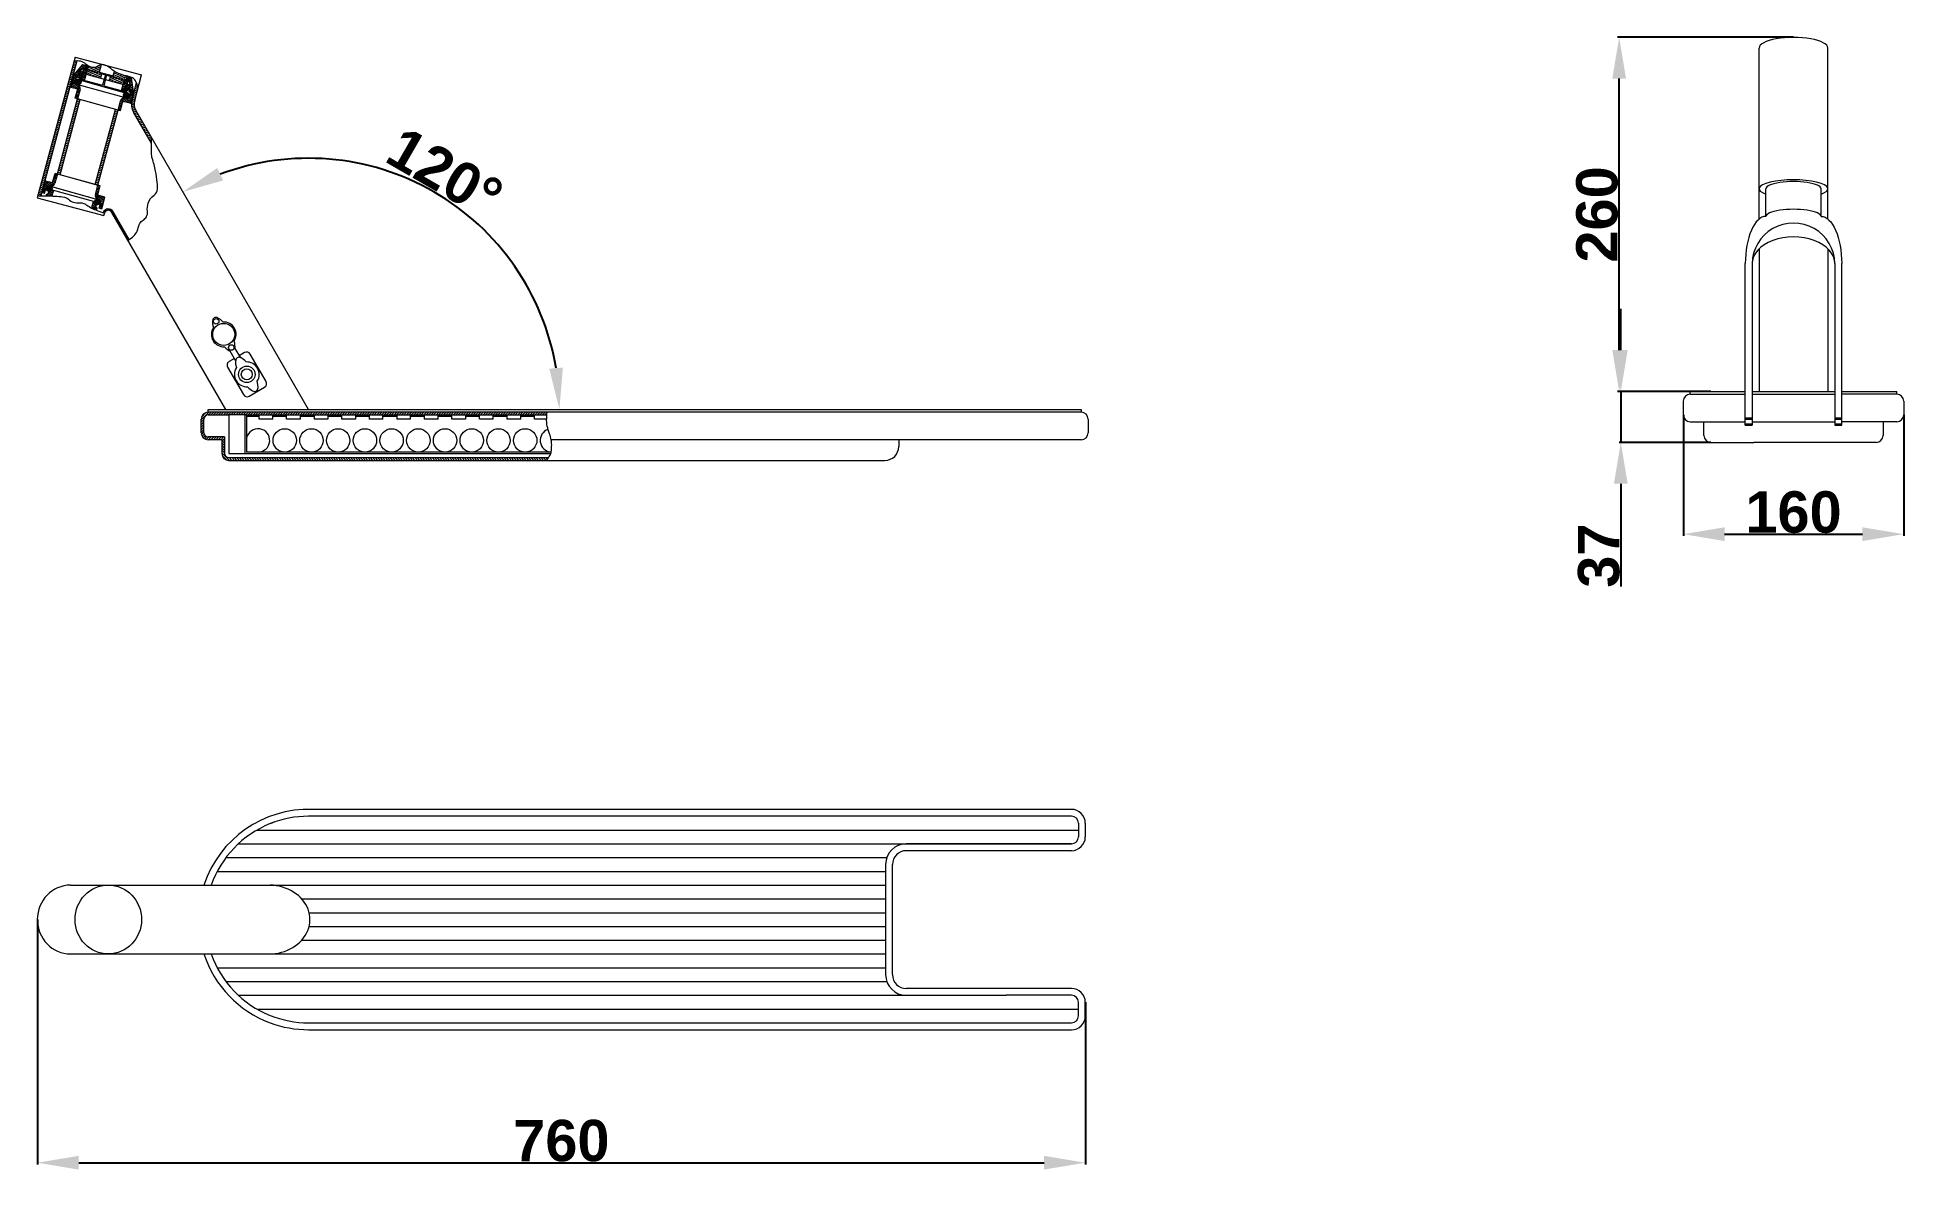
# Model space of a CAD drawing. Header units: millimetres. Extents: x 892 to 2247, y 607 to 1429.
import ezdxf

# ---------------------------------------------------------------- set-up
doc = ezdxf.new("R2010")
doc.units = ezdxf.units.MM
doc.layers.add('01_Contornos', color=7, linetype='Continuous', lineweight=20)
doc.layers.add('04_Cotas', color=3, linetype='Continuous', lineweight=18)
doc.styles.add('EstiloCota', font='arialbd.ttf')
doc.dimstyles.new('CotasUNE', dxfattribs={"dimtxt": 10, "dimasz": 8, "dimexe": 1.25, "dimexo": 0, "dimtad": 1, "dimtxsty": 'EstiloCota', "dimcen": 2.5, "dimclrd": 256, "dimclrt": 256, "dimadec": 0, "dimazin": 0, "dimtfac": 1, "dimtmove": 0, "dimatfit": 3, "dimfxl": 1, "dimarcsym": 0})

# ---------------------------------------------------------------- blocks, each defined once
blk = doc.blocks.new('*D3')
at = {"layer": '04_Cotas', "color": 0, "lineweight": -2, "transparency": 16777216}
for p, q in [((2087.1, 1155.3), (2087.1, 1067.4)), ((2247.1, 1155.3), (2247.1, 1067.4))]:
    blk.add_line(p, q, dxfattribs=at)
at = {"layer": '04_Cotas', "lineweight": -2, "transparency": 16777216}
blk.add_line((2117.1, 1068.7), (2217.1, 1068.7), dxfattribs=at)
at = {"layer": '04_Cotas', "transparency": 16777216}
for points in [[(2117.1, 1073.7), (2117.1, 1063.7), (2087.1, 1068.7)], [(2217.1, 1073.7), (2217.1, 1063.7), (2247.1, 1068.7)]]:
    blk.add_solid(points, dxfattribs=at)
at = {"layer": 'Defpoints', "color": 0}
for p in [(2087.1, 1155.3), (2247.1, 1155.3), (2247.1, 1068.7)]:
    blk.add_point(p, dxfattribs=at)
at = {"layer": '04_Cotas', "transparency": 16777216, "insert": (2167.1, 1084.6), "char_height": 30, "attachment_point": 5, "style": 'EstiloCota'}
blk.add_mtext('160', dxfattribs=at)
blk = doc.blocks.new('*D4')
at = {"layer": '04_Cotas', "lineweight": -2, "transparency": 16777216}
for p, q in [((2041.7, 1202.3), (2041.7, 1232.3)), ((2041.7, 1172.3), (2041.7, 1135.3)), ((2041.7, 1105.3), (2041.7, 1030.8))]:
    blk.add_line(p, q, dxfattribs=at)
at = {"layer": '04_Cotas', "color": 0, "lineweight": -2, "transparency": 16777216}
for p, q in [((2107.1, 1172.3), (2040.5, 1172.3)), ((2107.1, 1135.3), (2040.5, 1135.3))]:
    blk.add_line(p, q, dxfattribs=at)
at = {"layer": '04_Cotas', "transparency": 16777216}
for points in [[(2036.7, 1202.3), (2046.7, 1202.3), (2041.7, 1172.3)], [(2036.7, 1105.3), (2046.7, 1105.3), (2041.7, 1135.3)]]:
    blk.add_solid(points, dxfattribs=at)
at = {"layer": 'Defpoints', "color": 0}
for p in [(2041.7, 1172.3), (2107.1, 1172.3), (2107.1, 1135.3)]:
    blk.add_point(p, dxfattribs=at)
at = {"layer": '04_Cotas', "transparency": 16777216, "insert": (2025.8, 1053.1), "char_height": 30, "attachment_point": 5, "rotation": 90, "style": 'EstiloCota'}
blk.add_mtext('37', dxfattribs=at)
blk = doc.blocks.new('*D5')
at = {"layer": '04_Cotas', "color": 0, "lineweight": -2, "transparency": 16777216}
for p, q in [((2167.1, 1429.4), (2039.2, 1429.4)), ((2107.1, 1172.3), (2039.2, 1172.3))]:
    blk.add_line(p, q, dxfattribs=at)
at = {"layer": '04_Cotas', "lineweight": -2, "transparency": 16777216}
blk.add_line((2040.5, 1202.3), (2040.5, 1399.4), dxfattribs=at)
at = {"layer": '04_Cotas', "transparency": 16777216}
for points in [[(2035.5, 1399.4), (2045.5, 1399.4), (2040.5, 1429.4)], [(2035.5, 1202.3), (2045.5, 1202.3), (2040.5, 1172.3)]]:
    blk.add_solid(points, dxfattribs=at)
at = {"layer": 'Defpoints', "color": 0}
for p in [(2040.5, 1429.4), (2167.1, 1429.4), (2107.1, 1172.3)]:
    blk.add_point(p, dxfattribs=at)
at = {"layer": '04_Cotas', "transparency": 16777216, "insert": (2024.5, 1300.8), "char_height": 30, "attachment_point": 5, "rotation": 90, "style": 'EstiloCota'}
blk.add_mtext('260', dxfattribs=at)
blk = doc.blocks.new('*D6')
at = {"layer": '04_Cotas', "color": 0, "lineweight": -2, "transparency": 16777216}
for p, q in [((891.9, 788.9), (891.9, 611.1)), ((1652.9, 728.9), (1652.9, 611.1))]:
    blk.add_line(p, q, dxfattribs=at)
at = {"layer": '04_Cotas', "lineweight": -2, "transparency": 16777216}
blk.add_line((921.9, 612.4), (1622.9, 612.4), dxfattribs=at)
at = {"layer": '04_Cotas', "transparency": 16777216}
for points in [[(921.9, 617.4), (921.9, 607.4), (891.9, 612.4)], [(1622.9, 617.4), (1622.9, 607.4), (1652.9, 612.4)]]:
    blk.add_solid(points, dxfattribs=at)
at = {"layer": 'Defpoints', "color": 0}
for p in [(891.9, 788.9), (1652.9, 728.9), (1652.9, 612.4)]:
    blk.add_point(p, dxfattribs=at)
at = {"layer": '04_Cotas', "transparency": 16777216, "insert": (1272.4, 628.3), "char_height": 30, "attachment_point": 5, "style": 'EstiloCota'}
blk.add_mtext('760', dxfattribs=at)
blk = doc.blocks.new('*D7')
at = {"layer": '04_Cotas', "lineweight": -2, "transparency": 16777216}
blk.add_arc((1088.7, 1159.3), 182.3, 9.438, 110.562, dxfattribs=at)
at = {"layer": '04_Cotas', "transparency": 16777216}
for points in [[(1026.8, 1325.5), (1022.5, 1334.5), (997.5, 1317.2)], [(1273.5, 1189.6), (1263.6, 1188.8), (1271, 1159.3)]]:
    blk.add_solid(points, dxfattribs=at)
at = {"layer": 'Defpoints', "color": 0}
for p in [(963.6, 1376), (1228.4, 1276.5), (1015.8, 1159.3), (1088.7, 1159.3), (1649.8, 1159.3)]:
    blk.add_point(p, dxfattribs=at)
at = {"layer": '04_Cotas', "transparency": 16777216, "insert": (1187.8, 1331), "char_height": 30, "attachment_point": 5, "rotation": 330, "style": 'EstiloCota'}
blk.add_mtext('120°', dxfattribs=at)

msp = doc.modelspace()

# ---------------------------------------------------------------- hatches: boundary and pattern name
at = {"layer": '01_Contornos'}
h = msp.add_hatch(dxfattribs=at)
h.set_pattern_fill('ANSI31', color=256, scale=0.4, angle=290)
h.set_pattern_definition([(335, (618.6292, 209.0503), (0.5367252, 1.1510109), [])])
h.paths.add_polyline_path([(962.562, 1383.572), (965.051, 1392.859, 0.05418164), (963.912, 1396.336), (960.631, 1384.09, 0.19891237), (961.829, 1374.984), (974.815, 1352.493), (974.815, 1356.493), (963.561, 1375.984, -0.19891237)])
edge = h.paths.add_edge_path()
edge.add_arc((894.261, 1316.88), 2.746, 227.047236, 241.471935)
edge.add_arc((893.326, 1315.161), 0.789, 241.471935, 268.559799)
edge.add_arc((893.506, 1322.311), 7.942, 268.559799, 270.524002)
edge.add_arc((894.127, 1254.383), 59.989, 89.809355, 90.524002, ccw=False)
edge.add_line((894.327, 1314.372), (920.544, 1412.216))
edge.add_arc((921.132, 1395.231), 16.996, 91.983003, 99.190094)
edge.add_line((918.418, 1412.008), (892.39, 1314.87))
edge = h.paths.add_edge_path()
edge.add_arc((955.594, 1357.498), 57.532, 253.552464, 255.002507)
edge.add_arc((943.494, 1300.818), 3, 30, 158.33859, ccw=False)
edge.add_line((946.092, 1302.318), (957.773, 1282.088))
edge.add_arc((948.153, 1299.05), 19.5, 299.558966, 302.498038)
edge.add_line((958.63, 1282.603), (946.958, 1302.818))
edge.add_arc((943.494, 1300.818), 4, 30, 159.744842)
edge.add_line((939.742, 1302.203), (939.305, 1302.32))
at = {"layer": '01_Contornos', "ltscale": 0.2}
h = msp.add_hatch(dxfattribs=at)
h.set_pattern_fill('_USER', color=256, angle=29.593585, pattern_type=0)
h.set_pattern_definition([(29.59359, (-56.3417, 967.4476), (-0.4938445, 0.8695502), [])])
h.paths.add_polyline_path([(918.383, 1402.05), (920.311, 1401.518), (920.046, 1400.554), (921.01, 1400.289), (921.275, 1401.253, -0.17332664), (925.46, 1407.36), (927.473, 1406.806), (928.005, 1408.734), (924.63, 1409.664)])
h.paths.add_polyline_path([(960.301, 1399.834), (956.927, 1400.764), (956.395, 1398.836), (958.408, 1398.281, -0.17332664), (958.874, 1390.892), (958.608, 1389.928), (959.572, 1389.662), (959.838, 1390.626), (961.766, 1390.095)])
h = msp.add_hatch(dxfattribs=at)
h.set_pattern_fill('_USER', color=256, angle=29.593585, pattern_type=0)
h.set_pattern_definition([(29.59359, (-180.3165, 1345.9811), (-0.4938445, 0.8695502), [])])
h.paths.add_polyline_path([(924.674, 1398.525), (926.12, 1398.126), (928.245, 1405.839), (925.353, 1406.636)])
h.paths.add_polyline_path([(958.132, 1397.603), (955.239, 1398.4), (953.114, 1390.688), (954.56, 1390.289)])
at = {"layer": '01_Contornos'}
h = msp.add_hatch(dxfattribs=at)
h.set_pattern_fill('ANSI31', color=256, scale=0.4, angle=135)
h.set_pattern_definition([(165, (914.4133, 1416.3814), (-0.3287, -1.226726), [])])
h.paths.add_polyline_path([(933.991, 1322.614), (935.919, 1322.083), (950.526, 1376.596), (948.598, 1377.127)])
h.paths.add_polyline_path([(923.05, 1384.167), (921.122, 1384.699), (906.515, 1330.186), (908.443, 1329.654)])
h = msp.add_hatch(dxfattribs=at)
h.set_pattern_fill('ANSI31', color=256, scale=0.4)
h.set_pattern_definition([(45, (-56.8746, -320.0918), (-0.8980256, 0.8980256), [])])
h.paths.add_polyline_path([(1015.839, 1155.265), (1030.839, 1155.265), (1042.839, 1155.265), (1261.915, 1155.265, -0.01139759), (1262.15, 1157.265), (1015.839, 1157.265, 0.41421356), (1010.839, 1152.265), (1010.839, 1142.265, 0.41421356), (1015.839, 1137.265), (1025.839, 1137.265), (1027.839, 1137.265), (1027.839, 1139.265), (1015.839, 1139.265, -0.41421356), (1012.839, 1142.265), (1012.839, 1152.265, -0.41421356)])
h = msp.add_hatch(dxfattribs=at)
h.set_pattern_fill('ANSI31', color=256, scale=0.4, angle=90)
h.set_pattern_definition([(135, (-56.8746, -320.0918), (-0.8980256, -0.8980256), [])])
h.paths.add_polyline_path([(1030.839, 1122.265), (1261.587, 1122.265, 0.0318888), (1263.162, 1124.265), (1030.839, 1124.265, -0.41421356), (1027.839, 1127.265), (1027.839, 1137.265), (1025.839, 1137.265), (1025.839, 1127.265, 0.41421356)])

# ---------------------------------------------------------------- linework, layer by layer
for p, q in [((919.243, 1415.087), (891.877, 1312.958)), ((919.243, 1415.087), (891.877, 1312.958)), ((920.544, 1412.216), (894.327, 1314.372)), ((919.243, 1415.087), (967.539, 1402.146)), ((924.63, 1409.664), (928.97, 1408.468)), ((927.042, 1408.999), (927.282, 1409.872)), ((927.122, 1409.292), (927.665, 1409.517)), ((2142.087, 1297.419), (2142.087, 1421.617)), ((2192.087, 1297.419), (2192.087, 1421.617)), ((918.383, 1402.05), (920.311, 1401.518)), ((920.311, 1401.518), (919.249, 1397.662)), ((920.545, 1395.45), (919.671, 1396.99)), ((921.462, 1395.121), (919.858, 1397.946)), ((923.001, 1399.74), (920.046, 1400.554)), ((922.16, 1395.178), (920.265, 1398.516)), ((922.742, 1395.438), (920.786, 1398.883)), ((921.01, 1400.289), (921.275, 1401.253)), ((923.221, 1395.881), (921.412, 1399.068)), ((923.025, 1404.792), (921.962, 1400.936)), ((921.962, 1400.936), (922.685, 1400.737)), ((923.564, 1396.562), (922.173, 1399.013)), ((922.314, 1398.99), (923.525, 1398.656)), ((922.685, 1400.737), (922.536, 1400.193)), ((923.025, 1404.792), (925.145, 1404.208)), ((955.281, 1389.161), (923.467, 1397.928)), ((924.471, 1404.394), (924.552, 1397.629)), ((924.674, 1398.525), (925.353, 1406.636)), ((924.674, 1398.525), (939.135, 1394.54)), ((925.353, 1406.636), (941.26, 1402.252)), ((925.46, 1407.36), (928.439, 1406.54)), ((926.12, 1398.126), (928.245, 1405.839)), ((927.376, 1402.683), (928.97, 1408.468)), ((927.376, 1402.683), (954.37, 1395.245)), ((927.613, 1402.618), (937.577, 1406.764)), ((927.753, 1404.052), (938.005, 1408.318)), ((928.181, 1405.606), (932.627, 1407.455)), ((928.609, 1407.159), (930.39, 1407.9)), ((928.656, 1408.554), (928.854, 1408.637)), ((929.602, 1402.07), (937.149, 1405.21)), ((931.59, 1401.522), (937.589, 1404.018)), ((933.579, 1400.974), (938.635, 1403.078)), ((935.568, 1400.426), (938.207, 1401.524)), ((937.557, 1399.878), (937.779, 1399.971)), ((938.802, 1403.684), (937.74, 1399.827)), ((941.26, 1402.252), (939.135, 1394.54)), ((942.224, 1401.987), (940.099, 1394.274)), ((942.224, 1401.987), (958.132, 1397.603)), ((945.069, 1401.957), (944.006, 1398.101)), ((944.11, 1398.478), (953.18, 1402.253)), ((944.538, 1400.032), (951.433, 1402.901)), ((944.967, 1401.586), (945.544, 1401.826)), ((945.511, 1397.686), (955.146, 1401.695)), ((947.31, 1402.561), (949.856, 1403.621)), ((947.5, 1397.138), (955.849, 1400.612)), ((947.738, 1404.115), (948.422, 1404.399)), ((949.489, 1396.59), (955.421, 1399.058)), ((951.477, 1396.042), (954.993, 1397.505)), ((953.114, 1390.688), (955.239, 1398.4)), ((953.466, 1395.494), (954.564, 1395.951)), ((954.37, 1395.245), (955.964, 1401.029)), ((954.56, 1390.289), (958.132, 1397.603)), ((955.431, 1399.101), (958.408, 1398.281)), ((955.964, 1401.029), (960.301, 1399.834)), ((956.498, 1400.882), (957.34, 1401.232)), ((957.892, 1400.498), (958.043, 1401.048)), ((960.631, 1384.09), (963.912, 1396.336)), ((962.562, 1383.572), (967.539, 1402.146)), ((962.562, 1383.572), (967.539, 1402.146)), ((906.515, 1330.186), (921.122, 1384.699)), ((908.447, 1329.668), (923.054, 1384.181)), ((919.435, 1385.163), (921.294, 1391.912)), ((952.213, 1376.131), (919.435, 1385.163)), ((950.526, 1376.596), (921.122, 1384.699)), ((921.251, 1395.133), (955.744, 1385.623)), ((940.099, 1394.274), (954.56, 1390.289)), ((950.526, 1376.596), (952.386, 1383.344)), ((952.213, 1376.131), (954.073, 1382.879)), ((957.731, 1395.228), (954.197, 1389.46)), ((955.995, 1385.573), (954.527, 1388.158)), ((954.89, 1386.232), (954.527, 1386.872)), ((956.734, 1385.557), (954.892, 1388.801)), ((957.345, 1385.767), (955.385, 1389.218)), ((956.807, 1389.479), (955.591, 1389.805)), ((957.853, 1386.158), (955.982, 1389.454)), ((958.241, 1386.761), (956.698, 1389.478)), ((957.731, 1395.228), (957.06, 1395.408)), ((957.392, 1391.173), (957.242, 1390.63)), ((958.115, 1390.974), (957.392, 1391.173)), ((958.365, 1387.829), (957.679, 1389.037)), ((959.177, 1394.83), (957.731, 1395.228)), ((959.177, 1394.83), (958.115, 1390.974)), ((958.608, 1389.928), (958.874, 1390.892)), ((958.608, 1389.928), (959.572, 1389.662)), ((959.838, 1390.626), (958.775, 1386.77)), ((959.838, 1390.626), (961.766, 1390.095)), ((933.987, 1322.6), (948.594, 1377.113)), ((935.919, 1322.083), (950.526, 1376.596)), ((974.815, 1352.493), (961.829, 1374.984)), ((1088.684, 1159.265), (963.561, 1375.984)), ((906.515, 1330.186), (904.656, 1323.437)), ((937.606, 1321.618), (904.828, 1330.651)), ((906.515, 1330.186), (935.919, 1322.083)), ((895.275, 1316.687), (897.613, 1325.17)), ((895.275, 1316.687), (897.203, 1316.155)), ((897.203, 1316.155), (898.266, 1320.012)), ((898.292, 1314.324), (898.66, 1315.657)), ((899.591, 1317.697), (898.717, 1319.236)), ((900.507, 1317.368), (898.904, 1320.192)), ((901.206, 1317.425), (899.31, 1320.763)), ((899.624, 1315.391), (900.155, 1317.319)), ((901.788, 1317.685), (899.832, 1321.13)), ((900.772, 1317.249), (900.297, 1317.38)), ((902.267, 1318.127), (900.458, 1321.314)), ((902.61, 1318.809), (901.219, 1321.26)), ((901.36, 1321.236), (935.853, 1311.726)), ((902.614, 1318.716), (933.464, 1310.215)), ((2147.087, 1299.379), (2147.087, 1319.487)), ((2187.087, 1299.379), (2187.087, 1319.487)), ((891.877, 1312.958), (940.174, 1300.017)), ((891.877, 1312.958), (940.174, 1300.017)), ((935.04, 1307.82), (933.573, 1310.405)), ((933.936, 1308.479), (933.573, 1309.119)), ((935.779, 1307.804), (933.938, 1311.047)), ((934.79, 1307.869), (934.31, 1308.002)), ((934.33, 1305.827), (934.861, 1307.755)), ((936.391, 1308.014), (934.431, 1311.465)), ((934.822, 1303.849), (935.294, 1305.561)), ((936.899, 1308.404), (935.027, 1311.701)), ((937.287, 1309.008), (935.744, 1311.725)), ((937.411, 1310.075), (936.725, 1311.284)), ((936.73, 1305.263), (937.793, 1309.119)), ((938.66, 1304.74), (936.73, 1305.263)), ((938.66, 1304.74), (940.996, 1313.215)), ((939.305, 1302.32), (939.742, 1302.203)), ((940.174, 1300.017), (940.597, 1301.595)), ((940.174, 1300.017), (940.597, 1301.595)), ((1028.684, 1159.265), (946.092, 1302.318)), ((958.63, 1282.603), (946.958, 1302.818)), ((2142.087, 1275.865), (2142.087, 1172.265)), ((2192.087, 1275.865), (2192.087, 1172.265)), ((2132.087, 1147.733), (2132.087, 1265.101)), ((2137.087, 1265.101), (2137.087, 1147.733)), ((2197.087, 1265.101), (2197.087, 1147.733)), ((2202.087, 1147.733), (2202.087, 1265.101)), ((1035.014, 1196.263), (1031.117, 1194.013)), ((1035.849, 1194.817), (1031.93, 1201.605)), ((1035.394, 1203.605), (1039.313, 1196.817)), ((1042.376, 1200.513), (1038.478, 1198.263)), ((1057.974, 1179.496), (1046.474, 1199.415)), ((1030.019, 1189.915), (1041.519, 1169.996)), ((1045.617, 1168.898), (1056.876, 1175.398)), ((2092.087, 1172.265), (2132.087, 1172.265)), ((2092.087, 1170.265), (2092.087, 1172.265)), ((2092.087, 1170.265), (2132.087, 1170.265)), ((2137.087, 1172.265), (2197.087, 1172.265)), ((2137.087, 1170.265), (2197.087, 1170.265)), ((2202.087, 1172.265), (2242.087, 1172.265)), ((2242.087, 1170.265), (2202.087, 1170.265)), ((2242.087, 1170.265), (2242.087, 1172.265)), ((1010.839, 1142.265), (1010.839, 1152.265)), ((1012.839, 1142.265), (1012.839, 1152.265)), ((1015.839, 1159.265), (1649.839, 1159.265)), ((1015.839, 1157.265), (1015.839, 1159.265)), ((1649.839, 1157.265), (1015.839, 1157.265)), ((1015.839, 1155.265), (1030.839, 1155.265)), ((1042.839, 1155.265), (1030.839, 1155.265)), ((1030.839, 1155.265), (1030.839, 1127.265)), ((1042.839, 1127.265), (1042.839, 1155.265)), ((1042.839, 1155.265), (1261.915, 1155.265)), ((1043.839, 1155.265), (1043.839, 1128.265)), ((1043.839, 1154.265), (1052.872, 1154.265)), ((1052.872, 1152.265), (1052.872, 1155.265)), ((1062.872, 1152.265), (1052.872, 1152.265)), ((1062.872, 1152.265), (1062.872, 1155.265)), ((1062.872, 1154.265), (1072.872, 1154.265)), ((1072.872, 1152.265), (1072.872, 1155.265)), ((1082.872, 1152.265), (1072.872, 1152.265)), ((1082.872, 1152.265), (1082.872, 1155.265)), ((1082.872, 1154.265), (1092.872, 1154.265)), ((1092.872, 1155.265), (1092.872, 1152.265)), ((1102.872, 1152.265), (1092.872, 1152.265)), ((1102.872, 1155.265), (1102.872, 1152.265)), ((1102.872, 1154.265), (1112.872, 1154.265)), ((1112.872, 1152.265), (1112.872, 1155.265)), ((1122.872, 1152.265), (1112.872, 1152.265)), ((1122.872, 1155.265), (1122.872, 1152.265)), ((1122.872, 1154.265), (1132.872, 1154.265)), ((1132.872, 1155.265), (1132.872, 1152.265)), ((1142.872, 1152.265), (1132.872, 1152.265)), ((1142.872, 1152.265), (1142.872, 1155.265)), ((1142.872, 1154.265), (1152.872, 1154.265)), ((1152.872, 1155.265), (1152.872, 1152.265)), ((1162.872, 1152.265), (1152.872, 1152.265)), ((1162.872, 1152.265), (1162.872, 1155.265)), ((1162.872, 1154.265), (1172.872, 1154.265)), ((1172.872, 1155.265), (1172.872, 1152.265)), ((1182.872, 1152.265), (1172.872, 1152.265)), ((1182.872, 1152.265), (1182.872, 1155.265)), ((1182.872, 1154.265), (1192.872, 1154.265)), ((1182.872, 1152.265), (1182.872, 1152.265)), ((1192.872, 1152.265), (1192.872, 1155.265)), ((1202.872, 1152.265), (1192.872, 1152.265)), ((1192.872, 1152.265), (1192.872, 1152.265)), ((1202.872, 1155.265), (1202.872, 1152.265)), ((1202.872, 1154.265), (1212.872, 1154.265)), ((1212.872, 1152.265), (1212.872, 1155.265)), ((1222.872, 1152.265), (1212.872, 1152.265)), ((1222.872, 1152.265), (1222.872, 1155.265)), ((1222.872, 1154.265), (1232.872, 1154.265)), ((1232.872, 1155.265), (1232.872, 1152.265)), ((1242.872, 1152.265), (1232.872, 1152.265)), ((1242.872, 1152.265), (1242.872, 1155.265)), ((1242.872, 1154.265), (1252.872, 1154.265)), ((1252.872, 1152.265), (1252.872, 1155.265)), ((1261.734, 1152.265), (1252.872, 1152.265)), ((1649.839, 1159.265), (1649.839, 1157.265)), ((1654.839, 1152.265), (1654.839, 1142.265)), ((2087.087, 1165.265), (2087.087, 1155.265)), ((2132.087, 1153.168), (2137.087, 1153.168)), ((2132.087, 1152.133), (2137.087, 1152.133)), ((2197.087, 1153.168), (2202.087, 1153.168)), ((2197.087, 1152.133), (2202.087, 1152.133)), ((2247.087, 1165.265), (2247.087, 1155.265)), ((1027.839, 1139.265), (1015.839, 1139.265)), ((1027.839, 1139.265), (1027.839, 1127.265)), ((2092.087, 1150.265), (2132.087, 1150.265)), ((2102.087, 1140.265), (2102.087, 1150.265)), ((2132.087, 1148.768), (2137.087, 1148.768)), ((2132.087, 1147.733), (2137.087, 1147.733)), ((2137.087, 1150.265), (2197.087, 1150.265)), ((2197.087, 1148.768), (2202.087, 1148.768)), ((2197.087, 1147.733), (2202.087, 1147.733)), ((2242.087, 1150.265), (2202.087, 1150.265)), ((2232.087, 1150.265), (2232.087, 1140.265)), ((1025.839, 1137.265), (1015.839, 1137.265)), ((1025.839, 1137.265), (1025.839, 1127.265)), ((1025.839, 1137.265), (1027.839, 1137.265)), ((1030.839, 1127.265), (1264.77, 1127.265)), ((1265.011, 1128.265), (1043.839, 1128.265)), ((1649.839, 1137.265), (1265.054, 1137.265)), ((1517.358, 1137.265), (1517.358, 1132.265)), ((2107.087, 1135.265), (2138.221, 1135.265)), ((2227.087, 1135.265), (2138.221, 1135.265)), ((1030.839, 1124.265), (1263.162, 1124.265)), ((1030.839, 1122.265), (1507.358, 1122.265)), ((1642.859, 868.92), (1091.398, 868.92)), ((1051.401, 853.92), (1647.859, 853.92)), ((1642.859, 863.92), (1088.859, 863.92)), ((1647.859, 858.92), (1647.859, 848.92)), ((1652.859, 858.92), (1652.859, 848.92)), ((1037.784, 843.92), (1060.869, 843.92)), ((1060.869, 843.92), (1642.859, 843.92)), ((1642.859, 843.92), (1522.859, 843.92)), ((1028.774, 833.92), (1060.869, 833.92)), ((1060.869, 833.92), (1508.717, 833.92)), ((1507.859, 828.92), (1507.859, 748.92)), ((1512.859, 748.92), (1512.859, 828.92)), ((1642.859, 838.92), (1522.859, 838.92)), ((916.026, 813.92), (1060.869, 813.905)), ((1022.442, 823.92), (1038.869, 823.92)), ((1038.869, 823.92), (1507.859, 823.92)), ((1060.869, 813.905), (1507.859, 813.922)), ((1083.839, 803.92), (1507.859, 803.92)), ((1089.233, 793.92), (1507.859, 793.92)), ((1083.839, 773.92), (1507.859, 773.92)), ((1089.233, 783.92), (1507.859, 783.92)), ((916.026, 763.92), (1059.839, 763.92)), ((1059.839, 763.92), (1507.859, 763.92)), ((1022.442, 753.92), (1060.869, 753.92)), ((1060.869, 753.92), (1507.859, 753.92)), ((1028.774, 743.92), (1060.869, 743.92)), ((1037.784, 733.92), (1060.869, 733.92)), ((1060.869, 743.92), (1508.717, 743.92)), ((1060.869, 733.92), (1575.344, 733.92)), ((1575.344, 738.92), (1522.859, 738.92)), ((1522.859, 733.92), (1565.303, 733.92)), ((1642.859, 738.92), (1575.344, 738.92)), ((1642.859, 733.92), (1595.434, 733.92)), ((1051.443, 723.92), (1647.859, 723.92)), ((1647.859, 718.92), (1647.859, 728.92)), ((1652.859, 718.92), (1652.859, 728.92)), ((1088.691, 713.92), (1642.859, 713.92)), ((1088.859, 708.92), (1642.859, 708.92))]:
    msp.add_line(p, q, dxfattribs=at)
at = {"layer": '01_Contornos', "ltscale": 0.2}
for p, q in [((924.63, 1409.664), (918.383, 1402.05)), ((938.339, 1409.529), (936.874, 1404.215)), ((918.383, 1402.05), (916.045, 1393.566)), ((919.46, 1396.105), (916.241, 1394.277)), ((919.177, 1397.094), (916.617, 1395.64)), ((919.452, 1398.401), (916.993, 1397.004)), ((919.828, 1399.764), (917.368, 1398.367)), ((920.204, 1401.127), (917.744, 1399.731)), ((919.339, 1401.786), (918.12, 1401.094)), ((922.018, 1401.139), (924.493, 1402.544)), ((922.394, 1402.502), (924.479, 1403.686)), ((922.565, 1400.299), (924.507, 1401.402)), ((922.769, 1403.865), (923.952, 1404.537)), ((923.23, 1399.527), (924.52, 1400.26)), ((923.537, 1398.551), (924.534, 1399.117)), ((924.139, 1397.743), (924.548, 1397.975)), ((928.005, 1408.734), (927.473, 1406.806)), ((936.874, 1404.215), (946.997, 1401.426)), ((946.997, 1401.426), (947.903, 1404.713)), ((956.927, 1400.764), (956.395, 1398.836)), ((961.766, 1390.095), (960.301, 1399.834)), ((916.185, 1393.32), (921.294, 1391.912)), ((920.209, 1395.38), (916.452, 1393.246)), ((921.434, 1394.926), (917.815, 1392.871)), ((922.303, 1394.269), (919.178, 1392.495)), ((921.775, 1387.07), (919.623, 1385.848)), ((922.151, 1388.433), (919.999, 1387.211)), ((921.4, 1385.706), (920.114, 1384.976)), ((922.527, 1389.797), (920.375, 1388.574)), ((922.846, 1393.428), (920.542, 1392.119)), ((920.645, 1395.203), (920.886, 1395.136)), ((922.903, 1391.16), (920.75, 1389.938)), ((922.982, 1391.447), (921.122, 1384.699)), ((923.085, 1392.413), (921.126, 1391.301)), ((953.92, 1382.325), (951.768, 1381.103)), ((957.186, 1385.33), (952.144, 1382.467)), ((955.525, 1385.537), (952.583, 1383.866)), ((959.182, 1381.471), (954.073, 1382.879)), ((954.247, 1389.542), (958.365, 1391.88)), ((960.684, 1386.167), (954.627, 1382.727)), ((955.328, 1391.306), (958.74, 1393.244)), ((960.308, 1384.803), (955.99, 1382.351)), ((956.316, 1385.373), (956.075, 1385.439)), ((956.408, 1393.069), (959.116, 1394.607)), ((959.932, 1383.44), (957.353, 1381.975)), ((957.489, 1394.833), (958.037, 1395.144)), ((961.059, 1387.53), (958.367, 1386.001)), ((961.435, 1388.893), (958.976, 1387.497)), ((961.604, 1390.139), (959.351, 1388.86)), ((961.766, 1390.095), (959.428, 1381.611)), ((960.241, 1390.515), (959.727, 1390.223)), ((952.793, 1378.235), (950.641, 1377.013)), ((953.169, 1379.599), (951.017, 1378.376)), ((953.544, 1380.962), (951.392, 1379.74)), ((952.417, 1376.872), (951.472, 1376.335)), ((959.556, 1382.076), (958.717, 1381.6)), ((902.968, 1323.902), (904.828, 1330.651)), ((903.873, 1327.183), (906.025, 1328.405)), ((904.248, 1328.546), (906.4, 1329.768)), ((904.624, 1329.91), (905.569, 1330.446)), ((895.437, 1316.642), (897.69, 1317.921)), ((895.606, 1317.888), (898.066, 1319.285)), ((895.982, 1319.251), (898.675, 1320.781)), ((896.358, 1320.615), (902.415, 1324.055)), ((896.733, 1321.978), (901.051, 1324.43)), ((896.801, 1316.266), (897.314, 1316.558)), ((897.109, 1323.342), (899.688, 1324.806)), ((897.485, 1324.705), (898.324, 1325.182)), ((897.859, 1325.31), (902.968, 1323.902)), ((898.384, 1314.658), (903.303, 1317.451)), ((898.66, 1315.657), (899.624, 1315.391)), ((899.758, 1314.288), (902.927, 1316.088)), ((899.856, 1321.451), (904.897, 1324.315)), ((899.99, 1316.72), (900.949, 1317.265)), ((900.725, 1321.408), (900.966, 1321.342)), ((901.516, 1321.244), (904.458, 1322.915)), ((901.674, 1314.226), (902.552, 1314.725)), ((902.254, 1318.006), (903.214, 1318.551)), ((903.578, 1318.45), (902.407, 1314.198)), ((903.121, 1324.456), (905.273, 1325.678)), ((903.497, 1325.819), (905.649, 1327.042)), ((903.859, 1320.545), (933.263, 1312.442)), ((933.957, 1314.368), (935.915, 1315.48)), ((934.06, 1315.334), (935.919, 1322.083)), ((934.139, 1315.621), (936.291, 1316.844)), ((934.195, 1313.353), (936.499, 1314.662)), ((934.514, 1316.985), (936.666, 1318.207)), ((934.89, 1318.348), (937.042, 1319.57)), ((935.266, 1319.712), (937.418, 1320.934)), ((935.642, 1321.075), (936.927, 1321.805)), ((935.747, 1314.869), (937.606, 1321.618)), ((940.856, 1313.461), (935.747, 1314.869)), ((932.5, 1310.48), (931.145, 1305.563)), ((931.178, 1305.682), (934.839, 1307.761)), ((931.554, 1307.045), (933.885, 1308.369)), ((931.93, 1308.409), (933.437, 1309.265)), ((932.109, 1305.061), (934.492, 1306.414)), ((932.305, 1309.772), (933.208, 1310.285)), ((933.208, 1304.535), (935.107, 1305.613)), ((935.294, 1305.561), (934.33, 1305.827)), ((934.356, 1304.037), (934.97, 1304.385)), ((934.739, 1312.512), (937.863, 1314.286)), ((935.607, 1311.855), (939.226, 1313.911)), ((936.396, 1311.579), (936.155, 1311.645)), ((936.832, 1311.401), (940.59, 1313.535)), ((936.838, 1305.654), (939.297, 1307.051)), ((937.213, 1307.017), (939.673, 1308.414)), ((937.581, 1310.676), (940.8, 1312.504)), ((937.589, 1308.381), (940.049, 1309.778)), ((937.695, 1305.002), (938.921, 1305.687)), ((937.864, 1309.687), (940.424, 1311.141))]:
    msp.add_line(p, q, dxfattribs=at)
at = {"layer": '01_Contornos', "ltscale": 0.05}
msp.add_line((1566.303, 733.92), (1595.434, 733.92), dxfattribs=at)
at = {"layer": '01_Contornos'}
for points in [[(965.051, 1392.859, 0.07939317), (963.135, 1397.847, 0.14459801), (960.974, 1399.894, 0.07276876), (956.476, 1401.414, -0.0590411), (950.894, 1403.132, -0.07281776), (944.926, 1406.889, 0.10090474), (940.453, 1409.369, 0.24312663), (936.232, 1408.635, -0.21530616), (931.573, 1407.57, -0.14242112), (927.419, 1409.744, 0.13863464), (923.173, 1412.007, 0.05358478), (921.132, 1412.226, 0.04022568), (918.411, 1412.007)], [(918.418, 1412.008, 0.00010465), (918.411, 1412.007)], [(957.773, 1282.088, 0.06747635), (961.941, 1285.261, 0.08748733), (964.266, 1288.581, 0.05792478), (965.37, 1291.906, -0.07750362), (966.294, 1294.363, -0.13503765), (968.634, 1296.716, 0.13236236), (971.033, 1299.102, 0.16589259), (971.841, 1303.171, -0.11598805), (972.414, 1308.995, -0.15571242), (976.769, 1314.868, 0.23287439), (979.135, 1319.309, 0.03565048), (978.947, 1324.06, 0.02041955), (977.695, 1332.261, 0.02692617), (975.335, 1341.648, -0.0751593), (974.815, 1345.093), (974.815, 1350.97), (974.815, 1356.493)], [(892.39, 1314.87, 0.06302287), (892.949, 1314.468, 0.11874656), (893.306, 1314.372, 0.00857066), (893.579, 1314.37, -0.00311825), (894.327, 1314.372, -0.0132831), (906.142, 1314.019, -0.02875072), (911.572, 1313.397, -0.15770864), (914.494, 1311.86, 0.12199492), (918.088, 1309.635, 0.10659514), (922.366, 1309.209, -0.13454537), (925.754, 1308.683, -0.03986429), (927.789, 1307.567, 0.0224862), (931.323, 1305.468, 0.03257298), (935.278, 1303.673, 0.02479577), (940.706, 1301.926)], [(1261.587, 1122.265, 0.05685011), (1264.208, 1125.958, 0.09477947), (1265.054, 1128.555, 0.03145007), (1265.368, 1133.541, 0.0420777), (1265.054, 1137.265, 0.0504229), (1263.883, 1141.511, -0.03724686), (1262.15, 1147.209, -0.05525962), (1261.719, 1151.103, -0.03499606), (1262.15, 1157.265)]]:
    msp.add_lwpolyline(points, format="xyb", dxfattribs=at)
for centre, radius in [((921.653, 1397.097), 1.985), ((956.405, 1387.515), 1.985), ((900.699, 1319.344), 1.985), ((935.451, 1309.762), 1.985), ((1027.246, 1213.717), 8), ((1021.746, 1223.243), 2), ((1032.746, 1204.191), 2), ((1043.996, 1184.705), 6), ((1043.996, 1184.705), 4), ((1071.539, 1136.765), 8.5), ((1090.939, 1136.765), 8.5), ((1110.339, 1136.765), 8.5), ((1129.739, 1136.765), 8.5), ((1149.139, 1136.765), 8.5), ((1168.539, 1136.765), 8.5), ((1187.939, 1136.765), 8.5), ((1207.339, 1136.765), 8.5), ((1226.739, 1136.765), 8.5), ((1246.139, 1136.765), 8.5)]:
    msp.add_circle(centre, radius, dxfattribs=at)
at = {"layer": '01_Contornos', "ltscale": 0.2}
for centre, radius, start, end in [((921.177, 1397.131), 2, 164.593585, 254.593585), ((916.238, 1393.513), 0.2, 164.593585, 254.593585), ((920.089, 1392.244), 3, 344.593585, 74.593585), ((955.278, 1382.547), 3, 74.593585, 164.593585), ((956.847, 1387.301), 2, 254.593585, 344.593585), ((959.235, 1381.664), 0.2, 254.593585, 344.593585), ((897.806, 1325.117), 0.2, 74.593585, 164.593585), ((900.194, 1319.48), 2, 74.593585, 164.593585), ((901.763, 1324.234), 3, 254.593585, 344.593585), ((936.952, 1314.537), 3, 164.593585, 254.593585), ((935.865, 1309.651), 2, 344.593585, 74.593585), ((940.803, 1313.269), 0.2, 344.593585, 74.593585)]:
    msp.add_arc(centre, radius, start, end, dxfattribs=at)
at = {"layer": '01_Contornos'}
for centre, radius, start, end in [((931.913, 1398.451), 11, 125.913781, 165.246548), ((921.782, 1397.061), 2, 74.584879, 82.908505), ((921.539, 1398.459), 2, 344.593585, 60.116073), ((948.303, 1393.935), 11, 343.940622, 23.273389), ((921.782, 1397.061), 2, 246.261254, 254.584879), ((957.21, 1388.63), 2, 89.071097, 164.593585), ((956.275, 1387.551), 2, 254.584879, 262.908505), ((956.275, 1387.551), 2, 66.261254, 74.584879), ((972.222, 1380.984), 12, 165, 210), ((972.222, 1380.984), 10, 165, 210), ((972.222, 1380.984), 10, 165, 210), ((900.828, 1319.308), 2, 246.261254, 254.584879), ((900.686, 1319.247), 2, 254.593585, 344.593585), ((900.828, 1319.308), 2, 74.584879, 82.908505), ((935.393, 1309.683), 2, 164.593585, 254.593585), ((935.321, 1309.798), 2, 254.584879, 262.908505), ((935.321, 1309.798), 2, 66.261254, 74.584879), ((943.494, 1300.818), 4, 30, 159.744842), ((943.494, 1300.818), 3, 30, 165), ((943.494, 1300.818), 3, 30, 165), ((1027.246, 1213.717), 9, 327.103184, 92.896816), ((1027.246, 1213.717), 9, 147.103184, 272.896816), ((1032.617, 1191.415), 3, 120, 210), ((1043.876, 1197.915), 3, 30, 120), ((1043.996, 1184.705), 9, 327.103184, 92.896816), ((1043.996, 1184.705), 9, 147.103184, 272.896816), ((1055.376, 1177.996), 3, 300, 30), ((1044.117, 1171.496), 3, 210, 300), ((2092.087, 1165.265), 5, 90, 180), ((2242.087, 1165.265), 5, 0, 90), ((1015.839, 1152.265), 5, 90, 180), ((1015.839, 1152.265), 3, 90, 180), ((1052.139, 1145.765), 8.5, 85.050431, 90), ((1649.839, 1152.265), 5, 0, 90), ((2092.087, 1155.265), 5, 180, 270), ((2242.087, 1155.265), 5, 270, 0), ((1015.839, 1142.265), 5, 180, 270), ((1015.839, 1142.265), 3, 180, 270), ((1052.139, 1136.765), 8.5, 270, 167.546299), ((1265.539, 1136.765), 8.5, 109.0136, 266.456888), ((1649.839, 1142.265), 5, 270, 0), ((2107.087, 1140.265), 5, 180, 270), ((2227.087, 1140.265), 5, 270, 0), ((1030.839, 1127.265), 5, 180, 270), ((1030.839, 1127.265), 3, 180, 270), ((1507.358, 1132.265), 10, 270, 360), ((1088.922, 788.889), 80.07, 88.227846, 161.782783), ((1642.859, 858.92), 10, 0, 90), ((1088.976, 788.861), 75.13, 111.969199, 160.516327), ((1088.859, 788.92), 80, 110.364135, 110.479564), ((1088.859, 788.92), 75, 90, 111.912992), ((1088.774, 788.92), 75, 89.935243, 111.843195), ((1642.859, 858.92), 5, 0, 90), ((1522.859, 828.92), 15, 90, 180), ((1642.859, 848.92), 10, 270, 0), ((1642.859, 848.92), 5, 270, 0), ((1522.859, 828.92), 10, 90, 180), ((1088.859, 788.92), 80, 198.209957, 249.520436), ((1088.859, 788.92), 75, 199.471221, 248.087008), ((1522.859, 748.92), 15, 180, 270), ((1522.859, 748.92), 10, 180, 270), ((1642.859, 728.92), 10, 0, 90), ((1642.859, 728.92), 5, 0, 90), ((1088.859, 788.92), 75, 248.087008, 270), ((1642.859, 718.92), 10, 270, 0), ((1642.859, 718.92), 5, 270, 0), ((1088.859, 788.92), 80, 249.520436, 270)]:
    msp.add_arc(centre, radius, start, end, dxfattribs=at)
for centre, major_axis, ratio, start_param, end_param in [((2167.087, 1421.617), (-25, 0), 0.31058285, 3.14159265, 6.28318531), ((2167.087, 1319.487), (-25, 0), 0.25881905, 2.49809154, 6.92668642), ((2167.087, 1319.487), (-20, 0), 0.25881905, 3.14159265, 6.28318531), ((2167.087, 1299.379), (-20, 0), 0.25881905, 3.14159265, 6.28318531), ((2167.087, 1299.379), (-20, 0), 0.25881905, 3.14159265, 6.28318531), ((2147.087, 1265.101), (0, -34.278), 0.4376024, 3.14159265, 4.71238898), ((2167.087, 1265.101), (-30, 0), 0.98153699, 3.14159265, 6.28318531), ((2167.087, 1265.101), (-30, 0), 0.64904958, 3.14159265, 6.28318531), ((1027.246, 1213.717), (-7, 12.124), 0.35714286, 5.32165217, 7.24471844), ((1027.246, 1213.717), (-7, 12.124), 0.35714286, 9.83629481, 10.38631109), ((1027.246, 1213.717), (-7, 12.124), 0.35714286, 8.46324483, 9.01326111), ((1043.996, 1184.705), (-7, 12.124), 0.35714286, 5.32165217, 7.24471844), ((1043.996, 1184.705), (-7, 12.124), 0.35714286, 8.46324483, 10.38631109), ((916.026, 788.92), (0, 25), 0.96592583, 6.28318531, 9.42477796), ((943.391, 788.92), (-28.978, 0), 0.86273015, 4.71238898, 4.71239897), ((1059.839, 788.92), (30, 0), 0.83333333, 7.21048053, 7.81963632), ((1059.839, 788.92), (30, 0), 0.83333333, 4.71238898, 7.21048053)]:
    msp.add_ellipse(centre, major_axis=major_axis, ratio=ratio, start_param=start_param, end_param=end_param, dxfattribs=at)
at = {"layer": '01_Contornos', "extrusion": (0, 0, -1)}
msp.add_ellipse((2187.087, 1265.101), major_axis=(0, -34.278), ratio=0.4376024, start_param=3.14159265, end_param=4.71238898, dxfattribs=at)
at = {"layer": '01_Contornos'}
msp.add_ellipse((943.391, 788.919), major_axis=(0, 25.002), ratio=0.96584196, dxfattribs=at)

# ---------------------------------------------------------------- dimensions: what is measured, and where the dimension line sits
at = {"layer": '04_Cotas'}
dim = msp.add_linear_dim(base=(2040.453, 1429.381), p1=(2107.087, 1172.265), p2=(2167.087, 1429.381), angle=90, text='260', dimstyle='CotasUNE', override={"dimtxt": 30, "dimasz": 30}, dxfattribs=at)
dim.commit()
dim.dimension.update_dxf_attribs({"geometry": '*D5', "text_midpoint": (2024.511, 1300.823)})
dim = msp.add_angular_dim_2l(base=(1228.356, 1276.463), line1=((1015.839, 1159.265), (1649.839, 1159.265)), line2=((1088.684, 1159.265), (963.561, 1375.984)), dimstyle='CotasUNE', override={"dimtxt": 30, "dimasz": 30}, dxfattribs=at)
dim.commit()
dim.dimension.update_dxf_attribs({"geometry": '*D7', "text_midpoint": (1187.82, 1330.972)})
dim = msp.add_linear_dim(base=(2041.703, 1172.265), p1=(2107.087, 1135.265), p2=(2107.087, 1172.265), angle=90, dimstyle='CotasUNE', override={"dimtxt": 30, "dimasz": 30}, dxfattribs=at)
dim.commit()
dim.dimension.update_dxf_attribs({"geometry": '*D4', "text_midpoint": (2041.703, 1053.051), "dimtype": 160})
dim = msp.add_linear_dim(base=(2247.087, 1068.67), p1=(2087.087, 1155.265), p2=(2247.087, 1155.265), dimstyle='CotasUNE', override={"dimtxt": 30, "dimasz": 30}, dxfattribs=at)
dim.commit()
dim.dimension.update_dxf_attribs({"geometry": '*D3', "text_midpoint": (2167.087, 1084.612)})
dim = msp.add_linear_dim(base=(1652.859, 612.35), p1=(891.877, 788.92), p2=(1652.859, 728.92), text='760', dimstyle='CotasUNE', override={"dimtxt": 30, "dimasz": 30}, dxfattribs=at)
dim.commit()
dim.dimension.update_dxf_attribs({"geometry": '*D6', "text_midpoint": (1272.368, 628.293)})

doc.saveas('drawing.dxf')
